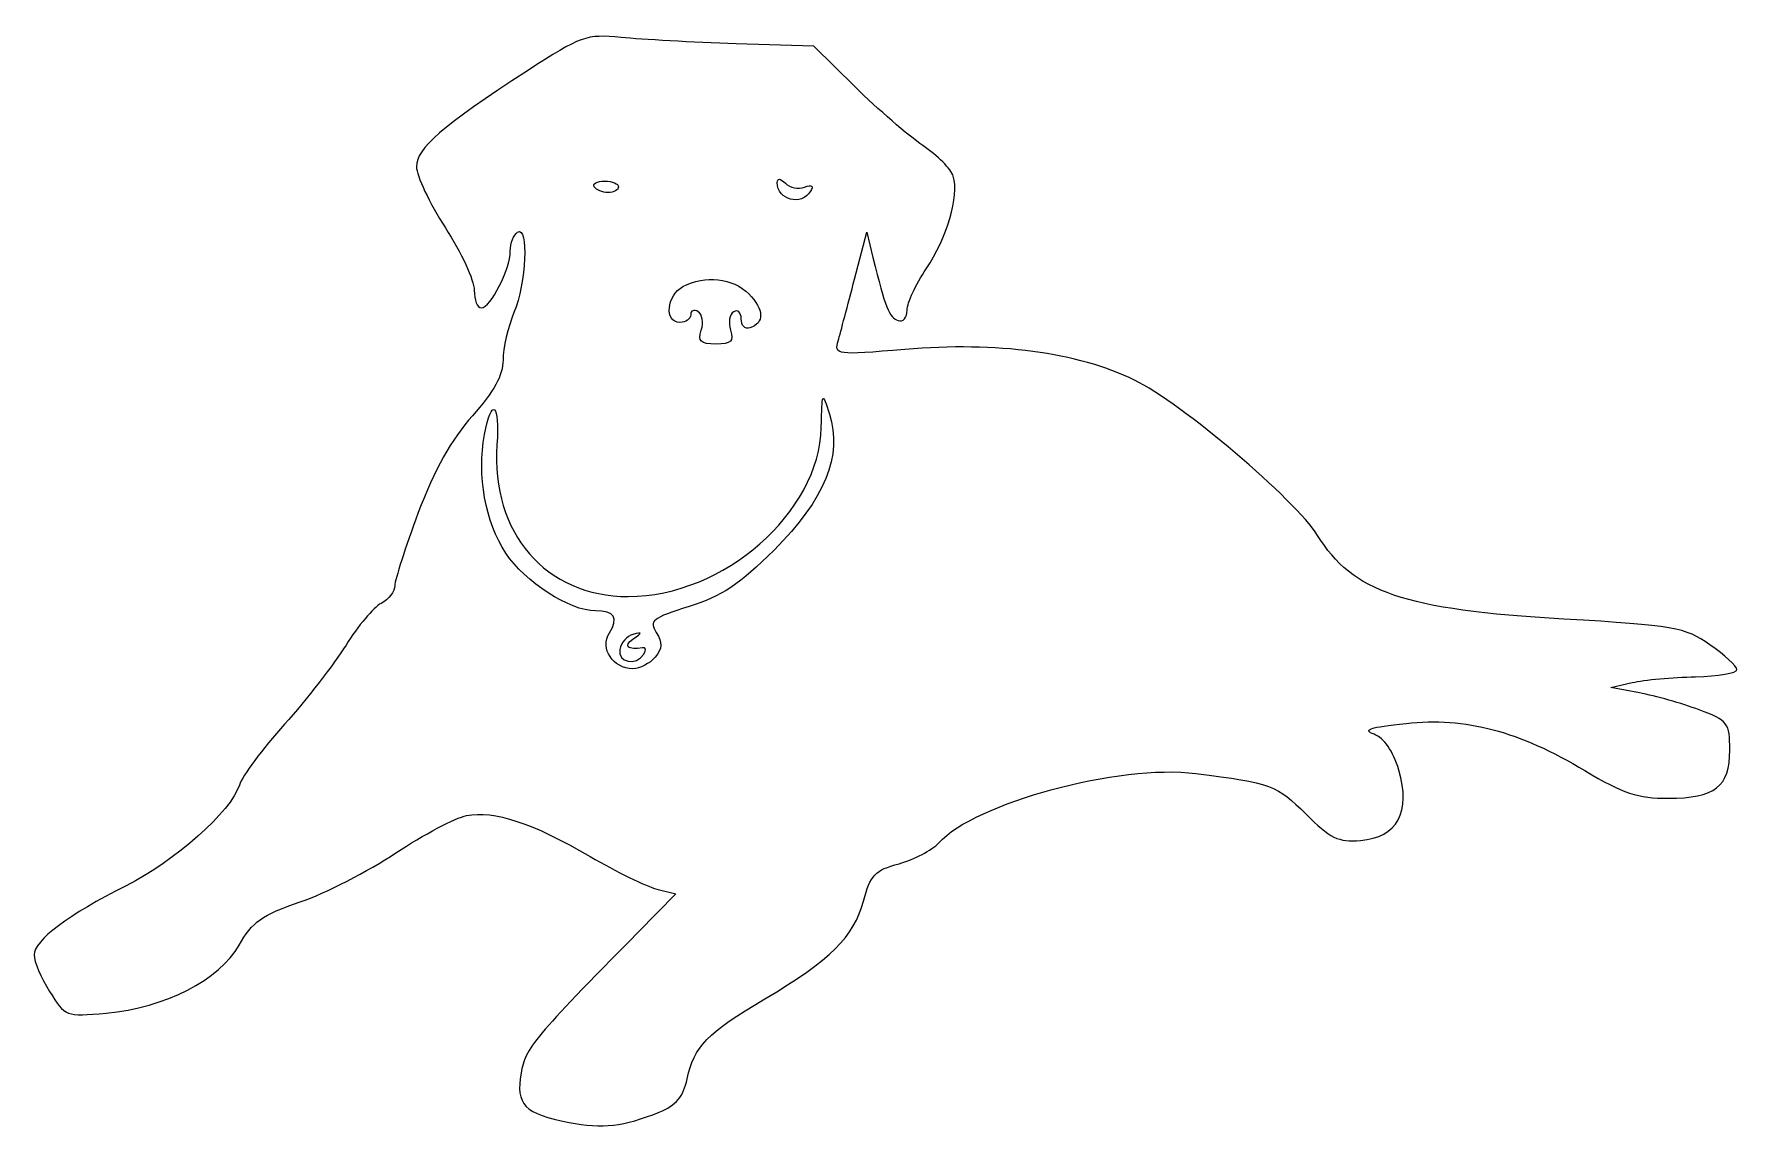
# Model space of a CAD drawing. Header units: centimetres. Extents: x -7.1 to 8.1, y -12.5 to 12.9.
# Drawn here: x -7.07 to 8.07, y 3.16 to 12.89 of the extents above; entities that cross this region are included whole.
import ezdxf

# ---------------------------------------------------------------- set-up
doc = ezdxf.new("R2010")
doc.units = ezdxf.units.CM
doc.header["$MEASUREMENT"] = 0
doc.layers.add('Layer 1', color=7, linetype='Continuous')

msp = doc.modelspace()

# ---------------------------------------------------------------- linework, layer by layer
at = {"layer": 'Layer 1'}
for points, knots in [([(-2.31273, 3.21635), (-2.70645, 3.2915), (-2.78969, 3.37702), (-2.73958, 3.65487), (-2.73958, 3.65487), (-2.69887, 3.88059), (-2.62629, 3.96798), (-1.69762, 4.90935), (-1.69762, 4.90935), (-1.69762, 4.90935), (-1.362, 5.24956), (-1.362, 5.24956), (-1.362, 5.24956), (-1.362, 5.24956), (-1.5331, 5.2925), (-1.5331, 5.2925), (-1.5331, 5.2925), (-1.62721, 5.31612), (-1.89371, 5.44604), (-2.12534, 5.58121), (-2.12534, 5.58121), (-2.6395, 5.88127), (-2.97988, 5.99416), (-3.2235, 5.94544), (-3.2235, 5.94544), (-3.3249, 5.92516), (-3.60778, 5.77564), (-3.85211, 5.61317), (-3.85211, 5.61317), (-4.09644, 5.4507), (-4.4792, 5.2549), (-4.70269, 5.17805), (-4.70269, 5.17805), (-5.04421, 5.06062), (-5.131, 4.9991), (-5.24675, 4.79243), (-5.24675, 4.79243), (-5.41836, 4.48601), (-5.90649, 4.23659), (-6.42695, 4.1894), (-6.42695, 4.1894), (-6.78868, 4.1566), (-6.79388, 4.15857), (-6.93094, 4.38032), (-6.93094, 4.38032), (-7.0071, 4.50356), (-7.06942, 4.65003), (-7.06942, 4.70582), (-7.06942, 4.70582), (-7.06942, 4.83488), (-6.76323, 5.06501), (-6.25029, 5.32146), (-6.25029, 5.32146), (-5.81905, 5.53706), (-5.31786, 5.98303), (-5.2435, 6.21734), (-5.2435, 6.21734), (-5.21842, 6.29637), (-5.03755, 6.53977), (-4.84156, 6.75824), (-4.84156, 6.75824), (-4.64558, 6.97671), (-4.3999, 7.29305), (-4.29562, 7.46122), (-4.29562, 7.46122), (-4.19134, 7.62939), (-4.05104, 7.79641), (-3.98384, 7.83237), (-3.98384, 7.83237), (-3.91664, 7.86833), (-3.86166, 7.93945), (-3.86166, 7.99041), (-3.86166, 7.99041), (-3.86166, 8.04137), (-3.76783, 8.33335), (-3.65316, 8.63926), (-3.65316, 8.63926), (-3.51093, 9.01868), (-3.35799, 9.29228), (-3.172, 9.50006), (-3.172, 9.50006), (-2.98033, 9.71419), (-2.89934, 9.86147), (-2.89934, 9.99591), (-2.89934, 9.99591), (-2.89934, 10.10109), (-2.85604, 10.2908), (-2.80311, 10.41747), (-2.80311, 10.41747), (-2.69403, 10.67854), (-2.67088, 11.19497), (-2.77103, 11.13307), (-2.77103, 11.13307), (-2.80632, 11.11126), (-2.83519, 11.03595), (-2.83519, 10.96571), (-2.83519, 10.96571), (-2.83519, 10.80381), (-3.01086, 10.45944), (-3.09346, 10.45944), (-3.09346, 10.45944), (-3.12784, 10.45944), (-3.15597, 10.53064), (-3.15597, 10.61766), (-3.15597, 10.61766), (-3.15597, 10.70468), (-3.27145, 10.95455), (-3.41259, 11.17292), (-3.41259, 11.17292), (-3.55373, 11.39129), (-3.66921, 11.63523), (-3.66921, 11.71501), (-3.66921, 11.71501), (-3.66921, 11.8791), (-3.45042, 12.06834), (-2.68314, 12.5679), (-2.68314, 12.5679), (-2.20585, 12.87866), (-2.16024, 12.89486), (-1.84912, 12.86416), (-1.84912, 12.86416), (-1.66811, 12.8463), (-1.20845, 12.82136), (-0.82766, 12.80874), (-0.82766, 12.80874), (-0.82766, 12.80874), (-0.13531, 12.78579), (-0.13531, 12.78579), (-0.13531, 12.78579), (-0.13531, 12.78579), (0.2309, 12.42478), (0.2309, 12.42478), (0.2309, 12.42478), (0.43231, 12.22623), (0.70331, 11.99185), (0.83311, 11.90395), (0.83311, 11.90395), (0.96291, 11.81605), (1.08472, 11.69325), (1.10379, 11.63106), (1.10379, 11.63106), (1.15792, 11.45453), (1.04851, 11.08064), (0.86269, 10.80718), (0.86269, 10.80718), (0.76955, 10.67011), (0.69334, 10.50451), (0.69334, 10.43919), (0.69334, 10.43919), (0.69334, 10.37275), (0.65801, 10.33216), (0.61315, 10.34705), (0.61315, 10.34705), (0.53428, 10.37324), (0.49873, 10.46231), (0.38905, 10.90851), (0.38905, 10.90851), (0.38905, 10.90851), (0.33386, 11.13305), (0.33386, 11.13305), (0.33386, 11.13305), (0.33386, 11.13305), (0.22566, 10.71604), (0.22566, 10.71604), (0.22566, 10.71604), (0.16615, 10.48669), (0.10091, 10.24016), (0.08068, 10.16821), (0.08068, 10.16821), (0.04476, 10.04044), (0.05858, 10.03863), (0.67336, 10.09054), (0.67336, 10.09054), (1.4942, 10.15984), (2.20483, 10.06503), (2.71423, 9.81823), (2.71423, 9.81823), (3.12656, 9.61846), (4.14905, 8.751), (4.3427, 8.43667), (4.3427, 8.43667), (4.65423, 7.93099), (5.11278, 7.77513), (6.53146, 7.69271), (6.53146, 7.69271), (7.51444, 7.6356), (7.6072, 7.61933), (7.8306, 7.46479), (7.8306, 7.46479), (7.96292, 7.37326), (8.07118, 7.27342), (8.07118, 7.24294), (8.07118, 7.24294), (8.07118, 7.21245), (7.90518, 7.18409), (7.70229, 7.17992), (7.70229, 7.17992), (7.4994, 7.17574), (7.24679, 7.15263), (7.14093, 7.12855), (7.14093, 7.12855), (7.14093, 7.12855), (6.94846, 7.08477), (6.94846, 7.08477), (6.94846, 7.08477), (6.94846, 7.08477), (7.20508, 7.03641), (7.20508, 7.03641), (7.20508, 7.03641), (7.34622, 7.00981), (7.5844, 6.9424), (7.73436, 6.8866), (7.73436, 6.8866), (7.99284, 6.79042), (8.00702, 6.77179), (8.00702, 6.52828), (8.00702, 6.52828), (8.00702, 6.20073), (7.88015, 6.10157), (7.45765, 6.09892), (7.45765, 6.09892), (7.19238, 6.09725), (7.05711, 6.14237), (6.71987, 6.34502), (6.71987, 6.34502), (6.13579, 6.69599), (5.65795, 6.82231), (5.1288, 6.76564), (5.1288, 6.76564), (4.80845, 6.73133), (4.7392, 6.70767), (4.84484, 6.66859), (4.84484, 6.66859), (4.93415, 6.63555), (5.01342, 6.52051), (5.06461, 6.34967), (5.06461, 6.34967), (5.17591, 5.97819), (5.05241, 5.75216), (4.72302, 5.72447), (4.72302, 5.72447), (4.52439, 5.70777), (4.45348, 5.74222), (4.23755, 5.96032), (4.23755, 5.96032), (3.98566, 6.21474), (3.9287, 6.23569), (3.25934, 6.32015), (3.25934, 6.32015), (2.58062, 6.4058), (1.29616, 6.05904), (0.97417, 5.70324), (0.97417, 5.70324), (0.91437, 5.63716), (0.75542, 5.55347), (0.62095, 5.51726), (0.62095, 5.51726), (0.40725, 5.45972), (0.36744, 5.4179), (0.30478, 5.1852), (0.30478, 5.1852), (0.21922, 4.86747), (0.01362, 4.66343), (-0.57099, 4.31612), (-0.57099, 4.31612), (-1.08697, 4.00958), (-1.20164, 3.89167), (-1.26264, 3.60491), (-1.26264, 3.60491), (-1.29668, 3.44492), (-1.35959, 3.3697), (-1.51036, 3.30871), (-1.51036, 3.30871), (-1.82836, 3.18008), (-2.01204, 3.15894), (-2.31274, 3.21634), (-2.31274, 3.21634), (-2.31274, 3.21634), (-2.31273, 3.21635), (-2.31273, 3.21635)], [0, 0, 0, 0, 0.01408451, 0.01408451, 0.01408451, 0.01408451, 0.02816901, 0.02816901, 0.02816901, 0.02816901, 0.04225352, 0.04225352, 0.04225352, 0.04225352, 0.05633803, 0.05633803, 0.05633803, 0.05633803, 0.07042254, 0.07042254, 0.07042254, 0.07042254, 0.08450704, 0.08450704, 0.08450704, 0.08450704, 0.09859155, 0.09859155, 0.09859155, 0.09859155, 0.11267606, 0.11267606, 0.11267606, 0.11267606, 0.12676056, 0.12676056, 0.12676056, 0.12676056, 0.14084507, 0.14084507, 0.14084507, 0.14084507, 0.15492958, 0.15492958, 0.15492958, 0.15492958, 0.16901408, 0.16901408, 0.16901408, 0.16901408, 0.18309859, 0.18309859, 0.18309859, 0.18309859, 0.1971831, 0.1971831, 0.1971831, 0.1971831, 0.21126761, 0.21126761, 0.21126761, 0.21126761, 0.22535211, 0.22535211, 0.22535211, 0.22535211, 0.23943662, 0.23943662, 0.23943662, 0.23943662, 0.25352113, 0.25352113, 0.25352113, 0.25352113, 0.26760563, 0.26760563, 0.26760563, 0.26760563, 0.28169014, 0.28169014, 0.28169014, 0.28169014, 0.29577465, 0.29577465, 0.29577465, 0.29577465, 0.30985915, 0.30985915, 0.30985915, 0.30985915, 0.32394366, 0.32394366, 0.32394366, 0.32394366, 0.33802817, 0.33802817, 0.33802817, 0.33802817, 0.35211268, 0.35211268, 0.35211268, 0.35211268, 0.36619718, 0.36619718, 0.36619718, 0.36619718, 0.38028169, 0.38028169, 0.38028169, 0.38028169, 0.3943662, 0.3943662, 0.3943662, 0.3943662, 0.4084507, 0.4084507, 0.4084507, 0.4084507, 0.42253521, 0.42253521, 0.42253521, 0.42253521, 0.43661972, 0.43661972, 0.43661972, 0.43661972, 0.45070423, 0.45070423, 0.45070423, 0.45070423, 0.46478873, 0.46478873, 0.46478873, 0.46478873, 0.47887324, 0.47887324, 0.47887324, 0.47887324, 0.49295775, 0.49295775, 0.49295775, 0.49295775, 0.50704225, 0.50704225, 0.50704225, 0.50704225, 0.52112676, 0.52112676, 0.52112676, 0.52112676, 0.53521127, 0.53521127, 0.53521127, 0.53521127, 0.54929577, 0.54929577, 0.54929577, 0.54929577, 0.56338028, 0.56338028, 0.56338028, 0.56338028, 0.57746479, 0.57746479, 0.57746479, 0.57746479, 0.5915493, 0.5915493, 0.5915493, 0.5915493, 0.6056338, 0.6056338, 0.6056338, 0.6056338, 0.61971831, 0.61971831, 0.61971831, 0.61971831, 0.63380282, 0.63380282, 0.63380282, 0.63380282, 0.64788732, 0.64788732, 0.64788732, 0.64788732, 0.66197183, 0.66197183, 0.66197183, 0.66197183, 0.67605634, 0.67605634, 0.67605634, 0.67605634, 0.69014085, 0.69014085, 0.69014085, 0.69014085, 0.70422535, 0.70422535, 0.70422535, 0.70422535, 0.71830986, 0.71830986, 0.71830986, 0.71830986, 0.73239437, 0.73239437, 0.73239437, 0.73239437, 0.74647887, 0.74647887, 0.74647887, 0.74647887, 0.76056338, 0.76056338, 0.76056338, 0.76056338, 0.77464789, 0.77464789, 0.77464789, 0.77464789, 0.78873239, 0.78873239, 0.78873239, 0.78873239, 0.8028169, 0.8028169, 0.8028169, 0.8028169, 0.81690141, 0.81690141, 0.81690141, 0.81690141, 0.83098592, 0.83098592, 0.83098592, 0.83098592, 0.84507042, 0.84507042, 0.84507042, 0.84507042, 0.85915493, 0.85915493, 0.85915493, 0.85915493, 0.87323944, 0.87323944, 0.87323944, 0.87323944, 0.88732394, 0.88732394, 0.88732394, 0.88732394, 0.90140845, 0.90140845, 0.90140845, 0.90140845, 0.91549296, 0.91549296, 0.91549296, 0.91549296, 0.92957746, 0.92957746, 0.92957746, 0.92957746, 0.94366197, 0.94366197, 0.94366197, 0.94366197, 0.95774648, 0.95774648, 0.95774648, 0.95774648, 0.97183099, 0.97183099, 0.97183099, 0.97183099, 1, 1, 1, 1]), ([(-1.87284, 11.53631), (-1.87284, 11.56403), (-1.92846, 11.58672), (-1.99644, 11.58672), (-1.99644, 11.58672), (-2.06442, 11.58672), (-2.10602, 11.56404), (-2.08889, 11.53631), (-2.08889, 11.53631), (-2.07176, 11.50859), (-2.01614, 11.4859), (-1.96529, 11.4859), (-1.96529, 11.4859), (-1.91444, 11.4859), (-1.87284, 11.50858), (-1.87284, 11.53631)], [0, 0, 0, 0, 0.2, 0.2, 0.2, 0.2, 0.4, 0.4, 0.4, 0.4, 0.6, 0.6, 0.6, 0.6, 1, 1, 1, 1]), ([(-0.166, 11.4968), (-0.13554, 11.54608), (-0.15359, 11.55882), (-0.21855, 11.53389), (-0.21855, 11.53389), (-0.27297, 11.51301), (-0.34988, 11.52831), (-0.38946, 11.5679), (-0.38946, 11.5679), (-0.43533, 11.61377), (-0.46143, 11.61583), (-0.46143, 11.57358), (-0.46143, 11.57358), (-0.46143, 11.4194), (-0.24809, 11.36396), (-0.16599, 11.4968), (-0.16599, 11.4968), (-0.16599, 11.4968), (-0.166, 11.4968), (-0.166, 11.4968)], [0, 0, 0, 0, 0.16666667, 0.16666667, 0.16666667, 0.16666667, 0.33333333, 0.33333333, 0.33333333, 0.33333333, 0.5, 0.5, 0.5, 0.5, 0.66666667, 0.66666667, 0.66666667, 0.66666667, 1, 1, 1, 1]), ([(-0.87673, 10.26156), (-0.89819, 10.32916), (-0.8857, 10.40304), (-0.84898, 10.42573), (-0.84898, 10.42573), (-0.81226, 10.44842), (-0.78222, 10.41958), (-0.78222, 10.36163), (-0.78222, 10.36163), (-0.78222, 10.30368), (-0.74794, 10.26769), (-0.70604, 10.28166), (-0.70604, 10.28166), (-0.57386, 10.32572), (-0.57707, 10.44674), (-0.71406, 10.58372), (-0.71406, 10.58372), (-0.85765, 10.72731), (-1.10295, 10.75492), (-1.29968, 10.64963), (-1.29968, 10.64963), (-1.44582, 10.57142), (-1.46683, 10.33111), (-1.32754, 10.33111), (-1.32754, 10.33111), (-1.27461, 10.33111), (-1.23131, 10.36168), (-1.23131, 10.39905), (-1.23131, 10.39905), (-1.23131, 10.43642), (-1.20127, 10.44842), (-1.16455, 10.42573), (-1.16455, 10.42573), (-1.12783, 10.40303), (-1.11534, 10.32916), (-1.1368, 10.26156), (-1.1368, 10.26156), (-1.1685, 10.16168), (-1.14414, 10.13865), (-1.00678, 10.13865), (-1.00678, 10.13865), (-0.86942, 10.13865), (-0.84505, 10.16168), (-0.87676, 10.26156), (-0.87676, 10.26156), (-0.87676, 10.26156), (-0.87673, 10.26156), (-0.87673, 10.26156)], [0, 0, 0, 0, 0.07692308, 0.07692308, 0.07692308, 0.07692308, 0.15384615, 0.15384615, 0.15384615, 0.15384615, 0.23076923, 0.23076923, 0.23076923, 0.23076923, 0.30769231, 0.30769231, 0.30769231, 0.30769231, 0.38461538, 0.38461538, 0.38461538, 0.38461538, 0.46153846, 0.46153846, 0.46153846, 0.46153846, 0.53846154, 0.53846154, 0.53846154, 0.53846154, 0.61538462, 0.61538462, 0.61538462, 0.61538462, 0.69230769, 0.69230769, 0.69230769, 0.69230769, 0.76923077, 0.76923077, 0.76923077, 0.76923077, 0.84615385, 0.84615385, 0.84615385, 0.84615385, 1, 1, 1, 1]), ([(-1.54775, 7.35311), (-1.48307, 7.43105), (-1.48063, 7.48188), (-1.53723, 7.57252), (-1.53723, 7.57252), (-1.60343, 7.67853), (-1.57377, 7.70203), (-1.24467, 7.80436), (-1.24467, 7.80436), (-0.95746, 7.89366), (-0.79448, 8.00205), (-0.48934, 8.3067), (-0.48934, 8.3067), (-0.04045, 8.75486), (0.12033, 9.14939), (0.00301, 9.51481), (0.00301, 9.51481), (-0.06191, 9.71702), (-0.06355, 9.71438), (-0.06995, 9.3974), (-0.06995, 9.3974), (-0.08523, 8.6408), (-0.93847, 7.89323), (-1.78674, 7.89323), (-1.78674, 7.89323), (-2.51966, 7.89323), (-3.00786, 8.45828), (-2.95343, 9.24359), (-2.95343, 9.24359), (-2.92799, 9.61064), (-3.00151, 9.66953), (-3.0647, 9.33271), (-3.0647, 9.33271), (-3.13252, 8.97119), (-3.05745, 8.55406), (-2.87493, 8.27825), (-2.87493, 8.27825), (-2.70665, 8.02397), (-2.30477, 7.76492), (-2.07856, 7.76492), (-2.07856, 7.76492), (-1.90808, 7.76492), (-1.86922, 7.70484), (-1.95296, 7.57075), (-1.95296, 7.57075), (-2.04015, 7.43114), (-1.92292, 7.25168), (-1.74454, 7.25168), (-1.74454, 7.25168), (-1.68261, 7.25168), (-1.59406, 7.29733), (-1.54775, 7.35312), (-1.54775, 7.35312), (-1.54775, 7.35312), (-1.54775, 7.35311), (-1.54775, 7.35311)], [0, 0, 0, 0, 0.06666667, 0.06666667, 0.06666667, 0.06666667, 0.13333333, 0.13333333, 0.13333333, 0.13333333, 0.2, 0.2, 0.2, 0.2, 0.26666667, 0.26666667, 0.26666667, 0.26666667, 0.33333333, 0.33333333, 0.33333333, 0.33333333, 0.4, 0.4, 0.4, 0.4, 0.46666667, 0.46666667, 0.46666667, 0.46666667, 0.53333333, 0.53333333, 0.53333333, 0.53333333, 0.6, 0.6, 0.6, 0.6, 0.66666667, 0.66666667, 0.66666667, 0.66666667, 0.73333333, 0.73333333, 0.73333333, 0.73333333, 0.8, 0.8, 0.8, 0.8, 0.86666667, 0.86666667, 0.86666667, 0.86666667, 1, 1, 1, 1]), ([(-1.86151, 7.42278), (-1.8501, 7.48161), (-1.79746, 7.54154), (-1.74454, 7.55597), (-1.74454, 7.55597), (-1.659, 7.57929), (-1.659, 7.57465), (-1.74454, 7.51415), (-1.74454, 7.51415), (-1.83241, 7.45201), (-1.79131, 7.41524), (-1.65958, 7.43812), (-1.65958, 7.43812), (-1.63049, 7.44317), (-1.62498, 7.41772), (-1.64733, 7.38156), (-1.64733, 7.38156), (-1.71433, 7.27314), (-1.8842, 7.30583), (-1.86152, 7.42277), (-1.86152, 7.42277), (-1.86152, 7.42277), (-1.86151, 7.42278), (-1.86151, 7.42278)], [0, 0, 0, 0, 0.14285714, 0.14285714, 0.14285714, 0.14285714, 0.28571429, 0.28571429, 0.28571429, 0.28571429, 0.42857143, 0.42857143, 0.42857143, 0.42857143, 0.57142857, 0.57142857, 0.57142857, 0.57142857, 0.71428571, 0.71428571, 0.71428571, 0.71428571, 1, 1, 1, 1])]:
    msp.add_open_spline(points, degree=3, knots=knots, dxfattribs=at)

doc.saveas('drawing.dxf')
